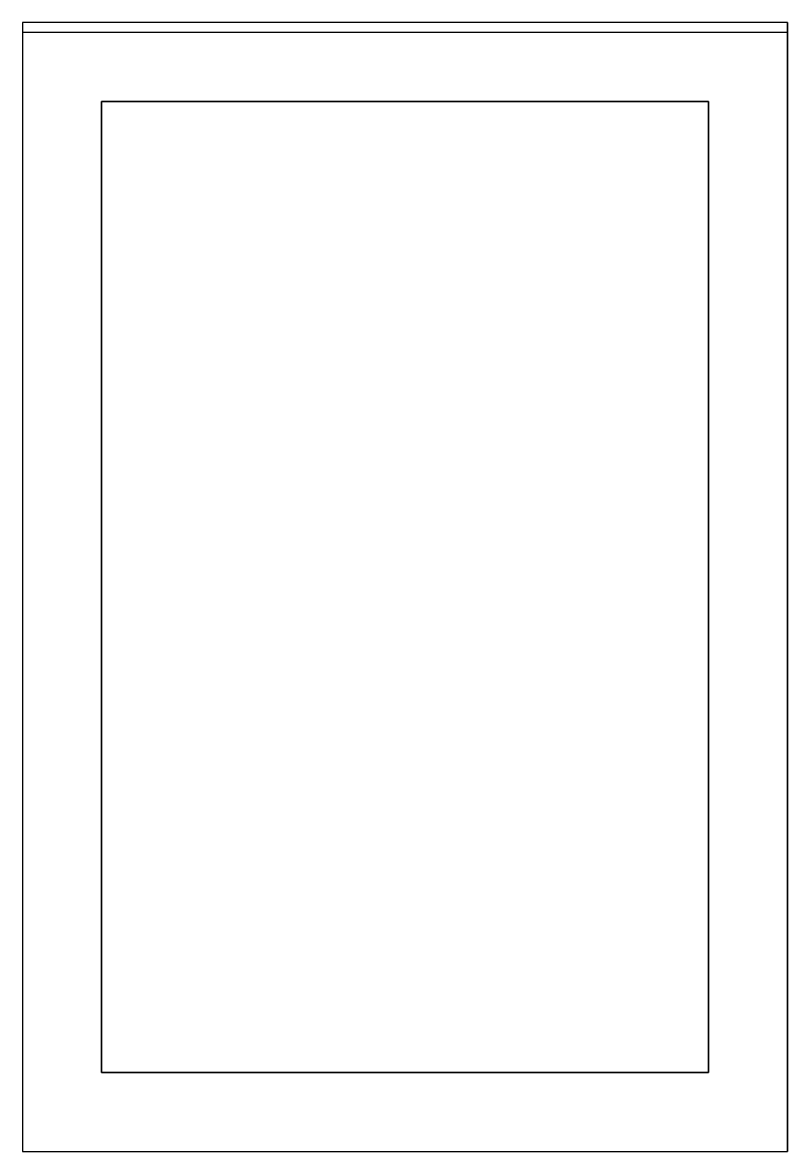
# Model space of a CAD drawing. Header units: millimetres. Extents: x -63 to 63, y -101 to 85.
import ezdxf

# ---------------------------------------------------------------- set-up
doc = ezdxf.new("R2010")
doc.units = ezdxf.units.MM
doc.layers.get('0').update_dxf_attribs({"linetype": 'CONTINUOUS'})

msp = doc.modelspace()

# ---------------------------------------------------------------- linework, layer by layer
for p, q in [((-63, 84.53), (-63, -101.47)), ((63, 84.53), (63, -101.47)), ((-63, 82.94), (63, 82.94)), ((-63, -101.47), (63, -101.47))]:
    msp.add_line(p, q)
for points in [[(63, 84.53), (-63, 84.53), (-63, -101.47), (63, -101.47)], [(50, 71.53), (50, -88.47), (-50, -88.47), (-50, 71.53)], [(50, 71.53), (-50, 71.53), (-50, -88.47), (50, -88.47)]]:
    msp.add_lwpolyline(points, close=True)

doc.saveas('drawing.dxf')
